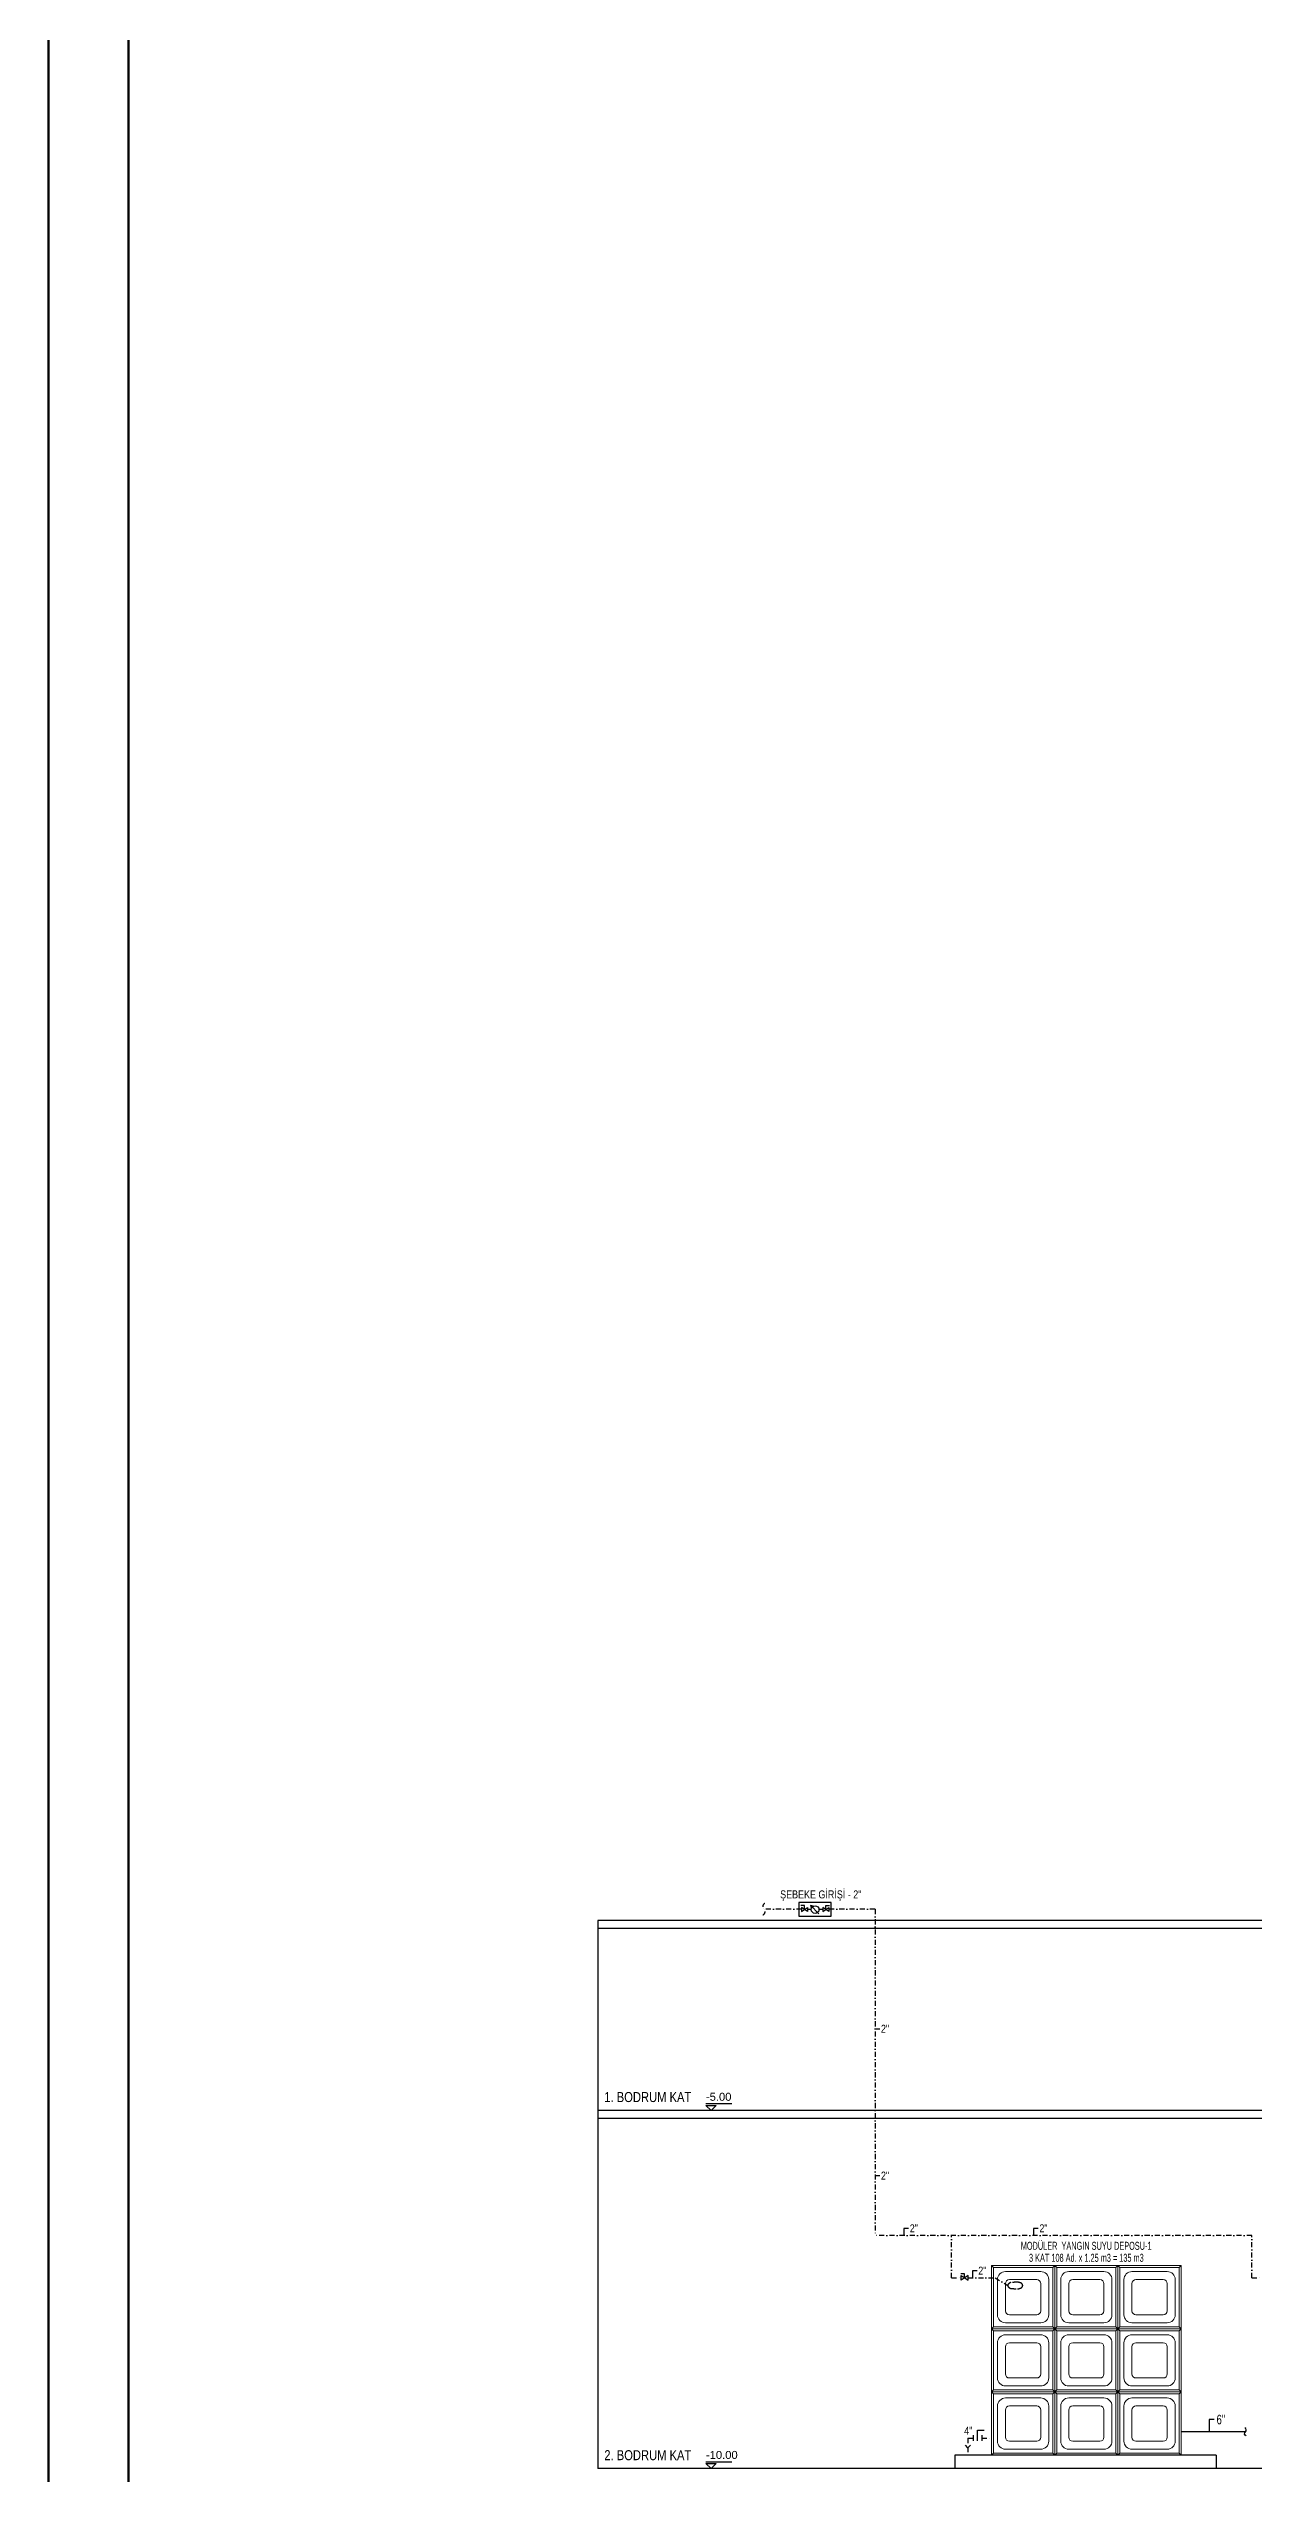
# Model space of a CAD drawing. Header units: centimetres. Extents: x 65749 to 90749, y -125491 to -105491.
# Drawn here: x 65749 to 68759, y -117613 to -111552 of the extents above; entities that cross this region are included whole.
import ezdxf
from ezdxf.enums import TextEntityAlignment as Align

# ---------------------------------------------------------------- set-up
doc = ezdxf.new("R2010")
doc.units = ezdxf.units.CM
doc.header["$MEASUREMENT"] = 0
doc.linetypes.add('DASHDOT', pattern=[25.4, 12.7, -6.35, 0, -6.35])
doc.layers.get('0').update_dxf_attribs({"color": 255})
doc.layers.add('1-BASLIK', color=53, linetype='Continuous', lineweight=25)
doc.layers.add('Y-SPRINKLER-BORU', color=150, linetype='Continuous', lineweight=30)
for name, color, linetype in [('Y-SU', 4, 'DASHDOT'), ('Y-TEXT', 241, 'Continuous'), ('Y-VANA', 81, 'Continuous')]:
    doc.layers.add(name, color=color, linetype=linetype)
doc.styles.add('170209 KESİT_1-1-200 OLCEK$0$160229_Kesit_Gorunus$0$VIVA_100', font='arial.ttf', dxfattribs={"height": 25})
doc.styles.add('ARIAL', font='arial.ttf')
doc.styles.add('GKM', font='arial.ttf', dxfattribs={"width": 0.6, "height": 2})

# ---------------------------------------------------------------- blocks, each defined once
blk = doc.blocks.new('Kesme')
blk.add_lwpolyline([(-21.5, -0.2, 0.576786), (-4.8, -2.7, -0.54493), (11.3, -5.9)], format="xyb")
blk = doc.blocks.new('Z1')
at = {"linetype": 'Continuous'}
blk.add_lwpolyline([(-5, 0), (-5, 6.7), (-11.1, 6.7)], dxfattribs=at)
blk.add_lwpolyline([(-10, -3.3), (0, 3.3), (0, -3.3), (-10, 3.3)], close=True, dxfattribs=at)
blk = doc.blocks.new('A$C353D6097')
at = {"linetype": 'Continuous'}
blk.add_lwpolyline([(12.5, 0), (12.5, 14.4), (-0.6, 14.4)], dxfattribs=at)
blk.add_lwpolyline([(0, 8.3), (25, -8.3), (25, 8.3), (0, -8.3)], close=True, dxfattribs=at)
blk = doc.blocks.new('A$Cda913a58')
at = {"color": 136, "linetype": 'Continuous', "lineweight": 13}
for p, q in [((5, -5), (0, 0)), ((0, -158), (0, 0)), ((0, -158), (0, 0)), ((0, 0), (158, 0)), ((153, -5), (158, 0)), ((158, -158), (158, 0)), ((158, -158), (158, 0)), ((5, -5), (5, -153)), ((153, -5), (5, -5)), ((15, -35), (15, -123)), ((123, -15), (35, -15)), ((35, -45), (35, -113)), ((113, -35), (45, -35)), ((123, -113), (123, -45)), ((143, -123), (143, -35)), ((153, -153), (153, -5)), ((5, -153), (0, -158)), ((0, -158), (158, -158)), ((5, -153), (153, -153)), ((35, -143), (123, -143)), ((45, -123), (113, -123)), ((153, -153), (158, -158))]:
    blk.add_line(p, q, dxfattribs=at)
for centre, radius, start, end in [((35, -35), 20, 90, 180), ((45, -45), 10, 90, 180), ((113, -45), 10, 0, 90), ((123, -35), 20, 0, 90), ((45, -113), 10, 180, 270), ((113, -113), 10, 270, 0), ((35, -123), 20, 180, 270), ((123, -123), 20, 270, 0)]:
    blk.add_arc(centre, radius, start, end, dxfattribs=at)
blk = doc.blocks.new('UP_ANTET_01')
at = {"lineweight": 50}
for points in [[(618037.4, 97965.8), (618037.4, 117965.8), (643037.4, 117965.8), (643037.4, 97965.8)], [(640137.4, 98165.8), (618237.4, 98165.8), (618237.4, 117765.8), (640137.4, 117765.8)]]:
    blk.add_lwpolyline(points, close=True, dxfattribs=at)
blk = doc.blocks.new('A$C0B325108')
for p, q in [((-17.5, 23.3), (-17.5, 0)), ((17.5, 23.3), (17.5, 0))]:
    blk.add_line(p, q)
blk.add_lwpolyline([(0, 0), (0, 44.2), (26.3, 44.2)])

msp = doc.modelspace()

# ---------------------------------------------------------------- linework, layer by layer
at = {"layer": 'Y-SPRINKLER-BORU'}
msp.add_line((68739.5, -117508.8, 0), (68578.8, -117508.8, 0), dxfattribs=at)
at = {"layer": 'Y-SU'}
for p, q in [((67630, -116202.4), (67535.9, -116202.4)), ((67654.5, -116203.6), (67645, -116203.6)), ((67683.3, -116203.6), (67673.8, -116203.6)), ((67813.9, -116202.4), (67698.3, -116202.4)), ((67813.9, -116202.4), (67813.9, -117018.3)), ((68755.1, -117018.3, 0), (67813.9, -117018.3, 0)), ((68005.1, -117124.1, 0), (68005.1, -117018.3, 0)), ((68755.1, -117124.1, 0), (68755.1, -117018.3, 0)), ((68005.1, -117124.1, 0), (68029, -117124.1, 0)), ((68046.5, -117124.1, 0), (68114.4, -117124.1, 0)), ((68114.4, -117124.1, 0), (68145.6, -117143.2, 0)), ((68755.1, -117124.1, 0), (68779, -117124.1, 0)), ((68046.1, -117524.4, 0), (68046.1, -117539.5, 0)), ((68046.1, -117524.4, 0), (68059.3, -117524.4, 0)), ((68046.1, -117548.8, 0), (68046.1, -117559.5, 0)), ((68080.8, -117524.4, 0), (68104.8, -117524.4, 0))]:
    msp.add_line(p, q, dxfattribs=at)
msp.add_lwpolyline([(68169.8, -117135.1, -0.063086), (68175, -117135.8, -0.076186), (68179, -117137.5, -0.10712), (68182, -117140.4, -0.148012), (68182.8, -117143.2, -0.148012), (68182, -117146.1, -0.10712), (68179, -117149, -0.076186), (68175, -117150.7, -0.063086), (68169.8, -117151.4, -0.020235), (68153.4, -117150.7, -0.076186), (68149.4, -117149, -0.10712), (68146.4, -117146.1, -0.148012), (68145.6, -117143.2, -0.148012), (68146.4, -117140.4, -0.10712), (68149.4, -117137.5, -0.076186), (68153.4, -117135.8, -0.020235)], format="xyb", close=True, dxfattribs=at)
at = {"layer": 'Y-SU', "elevation": 0}
msp.add_lwpolyline([(68052.3, -117542.6), (68046.1, -117548.8), (68040, -117542.6)], dxfattribs=at)
at = {"layer": 'Y-TEXT', "color": 7, "ltscale": 0.1}
for p, q in [((67121.7, -116230.9), (67121.7, -117601)), ((86676.6, -116230.9), (67121.7, -116230.9)), ((86676.6, -116251.1), (67121.7, -116251.1)), ((86676.6, -116705.8), (67121.7, -116705.8)), ((86676.6, -116726), (67121.7, -116726)), ((67391.5, -116688.5), (67456.5, -116688.5)), ((67391.5, -117583.6, 0), (67456.5, -117583.6, 0)), ((86676.6, -117601, 0), (67121.7, -117601, 0))]:
    msp.add_line(p, q, dxfattribs=at)
at = {"layer": 'Y-TEXT'}
for p, q in [((67825.8, -116502.2), (67813.9, -116502.2)), ((67825.8, -116869.1, 0), (67813.9, -116869.1, 0)), ((67897.8, -117000.9, 0), (67885.9, -117000.9, 0)), ((67885.9, -117000.9, 0), (67885.9, -117018.3, 0)), ((68221.6, -117000.9, 0), (68209.7, -117000.9, 0)), ((68209.7, -117000.9, 0), (68209.7, -117018.3, 0)), ((68068.9, -117106.7, 0), (68057, -117106.7, 0)), ((68057, -117106.7, 0), (68057, -117124.1, 0)), ((68661.4, -117478.5, 0), (68648.5, -117478.5, 0)), ((68648.5, -117478.5, 0), (68648.5, -117508.8, 0))]:
    msp.add_line(p, q, dxfattribs=at)
at = {"layer": 'Y-TEXT', "color": 7, "ltscale": 0.01}
for p, q in [((68665.7, -117567.4, 0), (68013.5, -117567.4, 0)), ((68013.5, -117567.4, 0), (68013.5, -117601, 0)), ((68665.7, -117567.4, 0), (68665.7, -117601, 0))]:
    msp.add_line(p, q, dxfattribs=at)
at = {"layer": 'Y-TEXT', "color": 7, "ltscale": 0.1}
msp.add_lwpolyline([(67404.3, -116705.8), (67391.5, -116693), (67417, -116693)], close=True, dxfattribs=at)
at = {"layer": 'Y-TEXT', "color": 7, "ltscale": 0.1, "elevation": 0}
msp.add_lwpolyline([(67404.3, -117601), (67391.5, -117588.2), (67417, -117588.2)], close=True, dxfattribs=at)
at = {"layer": 'Y-VANA'}
for p, q in [((67673.1, -116214), (67652.4, -116192.5)), ((67652.4, -116192.5), (67654.2, -116198.4)), ((67652.4, -116192.5), (67658.3, -116194.5))]:
    msp.add_line(p, q, dxfattribs=at)
msp.add_lwpolyline([(67623.7, -116220.1), (67704.6, -116220.1), (67704.6, -116186.3), (67623.7, -116186.3)], close=True, dxfattribs=at)
msp.add_circle((67664.2, -116203.6), 9.65, dxfattribs=at)

# ---------------------------------------------------------------- block references
at = {"layer": '1-BASLIK'}
msp.add_blockref('UP_ANTET_01', (-552288.2, -223456.9, 0), dxfattribs=at)
at = {"layer": 'Y-SU', "xscale": 0.875, "yscale": 0.875, "zscale": 0.875, "rotation": 90}
msp.add_blockref('Kesme', (67533.6, -116198.2), dxfattribs=at)
at = {"layer": 'Y-TEXT'}
for p in [(68104.8, -117093.4, 0), (68262.8, -117093.4, 0), (68420.8, -117093.4, 0), (68104.8, -117251.4, 0), (68262.8, -117251.4, 0), (68420.8, -117251.4, 0), (68104.8, -117409.4, 0), (68262.8, -117409.4, 0), (68420.8, -117409.4, 0)]:
    msp.add_blockref('A$Cda913a58', p, dxfattribs=at)
at = {"layer": 'Y-TEXT', "xscale": -0.5999999999999999, "yscale": 0.5999999999999999, "zscale": 0.5999999999999999, "rotation": 270}
msp.add_blockref('Kesme', (68741, -117506.1, 0), dxfattribs=at)
at = {"layer": 'Y-VANA'}
for name, p, xscale, yscale, zscale in [('Z1', (67645, -116203.6), 1.499735047771858, 1.499735047771858, 1.499735047771858), ('Z1', (67683.3, -116203.6), -1.499735047771858, 1.499735047771858, 1.499735047771858), ('A$C353D6097', (68029, -117124.1, 0), 0.6999985999995261, 0.6999985999995261, 0.6999985999995261)]:
    msp.add_blockref(name, p, dxfattribs=dict(at, xscale=xscale, yscale=yscale, zscale=zscale))
at = {"layer": 'Y-VANA', "ltscale": 0.1, "xscale": 0.6116923762962494, "yscale": 0.6116923762962494, "zscale": 0.6116923762962494}
msp.add_blockref('A$C0B325108', (68070.1, -117531.6, 0), dxfattribs=at)

# ---------------------------------------------------------------- texts
at = {"layer": 'Y-TEXT', "style": 'ARIAL'}
for s, height, width, p in [('ŞEBEKE GİRİŞİ - 2"', 20, 0.8, (67576.9, -116175.7)), ('2"', 20, 0.8, (67828.7, -116511.5)), ('2"', 20, 0.8, (67828.7, -116878.5, 0)), ('2"', 20, 0.8, (67900.7, -117010.3, 0)), ('2"', 20, 0.8, (68224.5, -117010.3, 0)), ('2"', 20, 0.8, (68071.8, -117116.1, 0)), ('4"', 20, 0.8, (68036.6, -117516.4, 0)), ('6"', 23.79, 0.7, (68667.2, -117490.1, 0))]:
    msp.add_text(s, height=height, dxfattribs=dict(at, width=width)).set_placement(p)
at = {"layer": 'Y-TEXT', "color": 7, "ltscale": 0.1, "style": 'ARIAL', "width": 0.8}
for s, p in [('1. BODRUM KAT', (67137.6, -116672.2)), ('2. BODRUM KAT', (67137.6, -117567.3, 0))]:
    msp.add_text(s, height=25, dxfattribs=at).set_placement(p, align=Align.MIDDLE_LEFT)
at = {"layer": 'Y-TEXT', "color": 7, "ltscale": 0.1, "style": '170209 KESİT_1-1-200 OLCEK$0$160229_Kesit_Gorunus$0$VIVA_100'}
for s, p in [('-5.00', (67391.5, -116681.5)), ('-10.00', (67391.5, -117576.7, 0))]:
    msp.add_text(s, height=20, dxfattribs=at).set_placement(p)
at = {"layer": 'Y-TEXT', "style": 'GKM', "width": 0.6}
for s, p in [('MODÜLER  YANGIN SUYU DEPOSU-1', (68341.3, -117044, 0)), ('3 KAT 108 Ad. x 1.25 m3 = 135 m3', (68341.8, -117074, 0))]:
    msp.add_text(s, height=20, dxfattribs=at).set_placement(p, align=Align.MIDDLE_CENTER)

doc.saveas('drawing.dxf')
